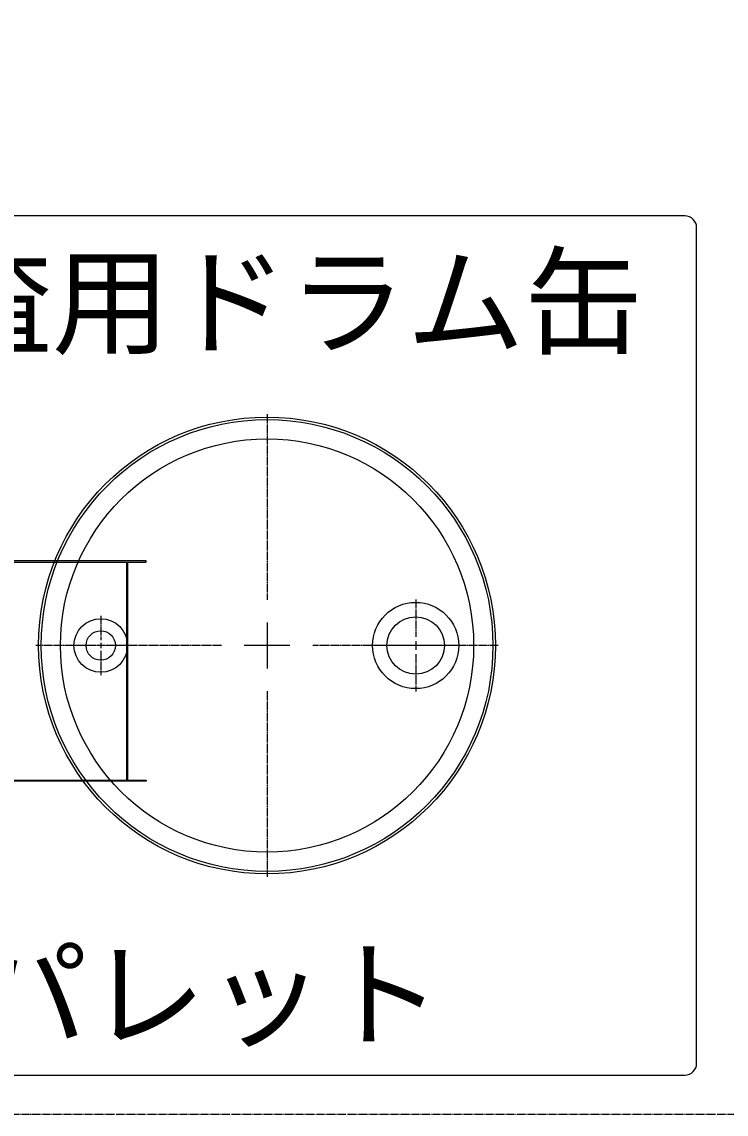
# Model space of a CAD drawing. Units: millimetres at full size. Extents: x -21196 to 21204, y -11807 to 11807.
# Drawn here: x -12454 to -11553, y -4640 to -3242 of the extents above; entities that cross this region are included whole.
import ezdxf
from ezdxf.enums import TextEntityAlignment as Align

# ---------------------------------------------------------------- set-up
doc = ezdxf.new("R2010")
doc.units = ezdxf.units.MM
doc.header["$LTSCALE"] = 0.5
doc.linetypes.add('USER3', pattern=[26.999999, 20.299999, -1.7, 0.8, -1.7, 0.8, -1.7])
doc.linetypes.add('USER4', pattern=[27.1, 22, -1.7, 1.7, -1.7])
doc.layers.add('1-0_設備-5(241129配置図菊池追記(立面図).jww)(機器配置図 260128.dwg)', color=7, linetype='Continuous', lineweight=9)
doc.layers.add('1-1_設備-D(241129配置図菊池追記(立面図).jww)(機器配置図 260128.dwg)', color=7, linetype='Continuous')
doc.styles.add('ＭＳ ゴシック', font='')
doc.styles.get('ＭＳ ゴシック').set_extended_font_data('MS Gothic')

msp = doc.modelspace()

# ---------------------------------------------------------------- linework, layer by layer
at = {"layer": '1-0_設備-5(241129配置図菊池追記(立面図).jww)(機器配置図 260128.dwg)'}
for p, q in [((-11605.5242, -3490.1129), (-12675.5242, -3490.1129)), ((-11590.5242, -4575.1129), (-11590.5242, -3505.1129)), ((-12320.3403, -3933.3558), (-12320.3403, -4212.3558)), ((-12319.1912, -3933.3558), (-12319.1912, -4212.3558)), ((-12140.5242, -4010.8629), (-12140.5242, -4069.3629)), ((-12349.9983, -4040.1129), (-12356.8564, -4040.1129)), ((-12353.4274, -4036.6838), (-12353.4274, -4043.542)), ((-12111.2742, -4040.1129), (-12169.7742, -4040.1129)), ((-11944.68, -4040.1129), (-11955.7233, -4040.1129)), ((-11950.2016, -4034.5912), (-11950.2016, -4045.6346)), ((-12675.5242, -4590.1129), (-11605.5242, -4590.1129))]:
    msp.add_line(p, q, dxfattribs=at)
at = {"layer": '1-0_設備-5(241129配置図菊池追記(立面図).jww)(機器配置図 260128.dwg)', "linetype": 'USER4'}
for p, q in [((-12140.5242, -3744.1129), (-12140.5242, -3981.6129)), ((-11950.2016, -3981.396), (-11950.2016, -4029.0695)), ((-12353.4274, -4002.3222), (-12353.4274, -4033.2548)), ((-12199.0242, -4040.1129), (-12436.5242, -4040.1129)), ((-12360.2855, -4040.1129), (-12391.218, -4040.1129)), ((-12315.6367, -4040.1129), (-12346.5692, -4040.1129)), ((-11844.5242, -4040.1129), (-12082.0242, -4040.1129)), ((-11961.245, -4040.1129), (-12008.9185, -4040.1129)), ((-11891.4848, -4040.1129), (-11939.1583, -4040.1129)), ((-12353.4274, -4046.971), (-12353.4274, -4077.9035)), ((-11950.2016, -4051.1563), (-11950.2016, -4098.8297)), ((-12140.5242, -4098.6129), (-12140.5242, -4336.1129))]:
    msp.add_line(p, q, dxfattribs=at)
at = {"layer": '1-0_設備-5(241129配置図菊池追記(立面図).jww)(機器配置図 260128.dwg)', "linetype": 'USER3'}
msp.add_lwpolyline([(-5599.5217, 1359.8529), (-16599.5217, 1359.8529), (-16599.5217, -4640.1471), (-5599.5217, -4640.1471)], close=True, dxfattribs=at)
at = {"layer": '1-0_設備-5(241129配置図菊池追記(立面図).jww)(機器配置図 260128.dwg)'}
for points in [[(-12481.8922, -3933.3558), (-12295.2844, -3933.3558), (-12295.2844, -3931.8558), (-12481.8922, -3931.8558)], [(-12481.8922, -4212.3558), (-12295.2844, -4212.3558), (-12295.2844, -4213.8558), (-12481.8922, -4213.8558)]]:
    msp.add_lwpolyline(points, dxfattribs=at)
for centre, radius in [((-12140.5242, -4040.1129), 292.5), ((-12140.5242, -4040.1129), 289.207), ((-12140.5242, -4040.1129), 264.516), ((-11950.2016, -4040.1129), 55.217), ((-12353.4274, -4040.1129), 34.291), ((-11950.2016, -4040.1129), 36.78), ((-12353.4274, -4040.1129), 18.809)]:
    msp.add_circle(centre, radius, dxfattribs=at)
for centre, start, end in [((-11605.5242, -3505.1129), 0, 90), ((-11605.5242, -4575.1129), 270, 0)]:
    msp.add_arc(centre, 15, start, end, dxfattribs=at)

# ---------------------------------------------------------------- texts
at = {"layer": '1-1_設備-D(241129配置図菊池追記(立面図).jww)(機器配置図 260128.dwg)', "style": 'ＭＳ ゴシック'}
for s, p in [('し渣用ドラム缶', (-12718.4101, -3688.8605)), ('パレット', (-12521.331, -4575.8237))]:
    msp.add_text(s, height=110.9, dxfattribs=at).set_placement(p, align=Align.BOTTOM_LEFT)

doc.saveas('drawing.dxf')
